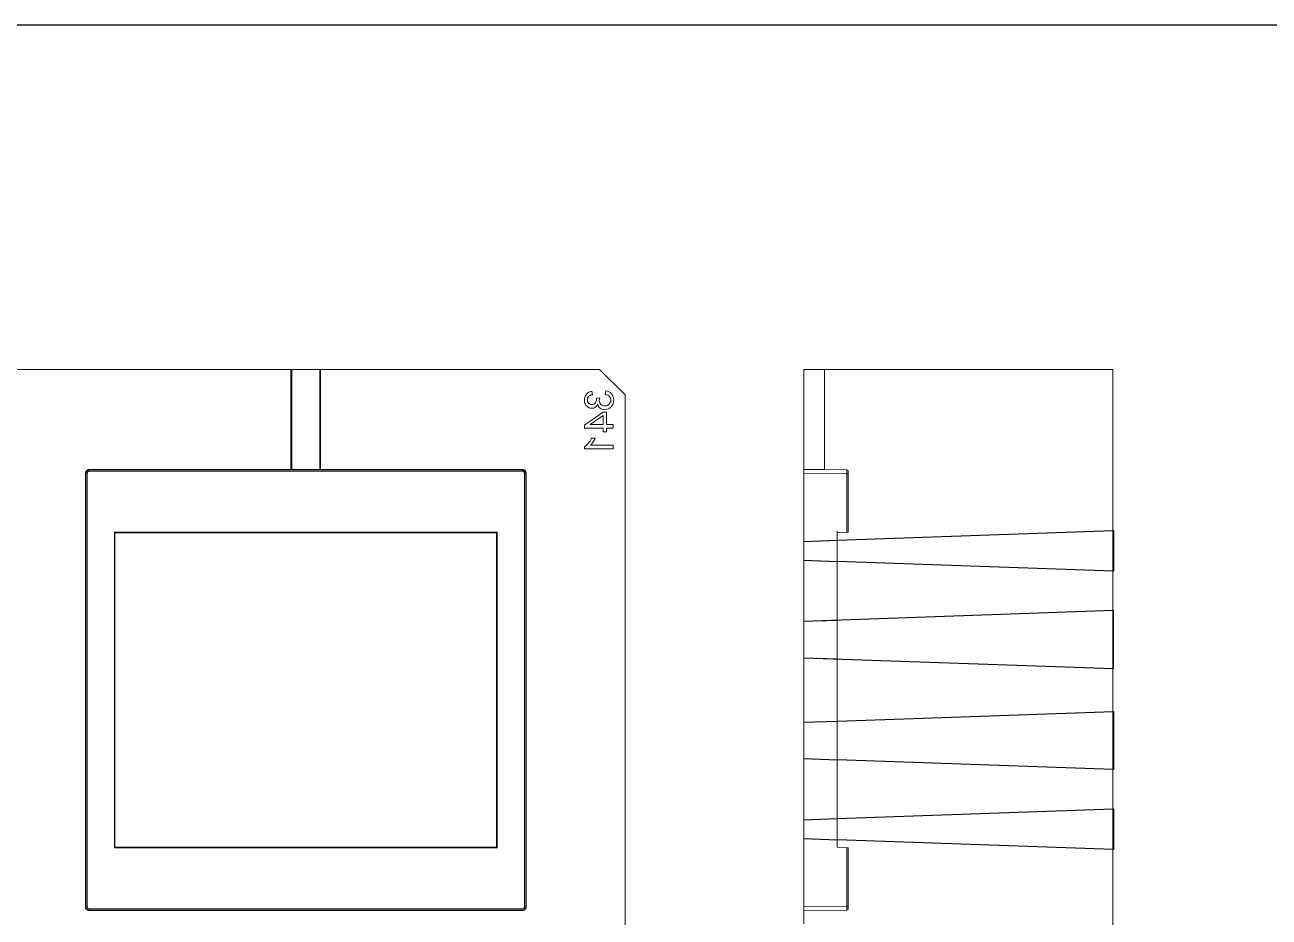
# Model space of a CAD drawing. Header units: millimetres. Extents: x -1114 to 3105, y -1284 to 1790.
# Drawn here: x 723.4 to 967, y -632.5 to -457.9 of the extents above; entities that cross this region are included whole.
import ezdxf

# ---------------------------------------------------------------- set-up
doc = ezdxf.new("R2010")
doc.units = ezdxf.units.MM
doc.layers.add('core', color=7, linetype='Continuous', lineweight=20)

msp = doc.modelspace()

# ---------------------------------------------------------------- linework, layer by layer
at = {"color": 1}
for p, q in [((101.03, -457.878), (1906.519, -457.878)), ((882.442, -558.73), (936.511, -556.842)), ((936.511, -556.842), (936.511, -564.764)), ((875.91, -558.958), (882.442, -558.73)), ((875.91, -562.648), (882.442, -562.876)), ((936.511, -564.764), (882.442, -562.876)), ((936.511, -572.509), (875.91, -574.625)), ((878.412, -574.538), (882.442, -574.397)), ((936.511, -583.844), (936.511, -572.509)), ((875.91, -581.728), (936.511, -583.844)), ((878.412, -581.815), (882.442, -581.956)), ((875.91, -594.373), (882.442, -594.145)), ((882.442, -594.13), (936.511, -592.242)), ((936.511, -592.242), (936.511, -603.591)), ((875.91, -601.475), (882.442, -601.703)), ((936.511, -603.591), (882.442, -601.703)), ((882.442, -613.224), (936.511, -611.336)), ((936.511, -611.336), (936.511, -619.259)), ((875.91, -613.453), (882.442, -613.224)), ((875.91, -617.143), (882.442, -617.371)), ((936.511, -619.259), (882.442, -617.371))]:
    msp.add_line(p, q, dxfattribs=at)
at = {"layer": 'core', "color": 155, "linetype": 'Continuous', "lineweight": 9}
for p, q in [((775.494, -525.3), (605.898, -525.3)), ((775.494, -544.893), (775.494, -525.3)), ((775.494, -525.3), (775.634, -525.3)), ((775.634, -525.3), (781.161, -525.3)), ((775.634, -544.928), (775.634, -525.3)), ((781.161, -525.3), (781.302, -525.3)), ((781.161, -544.928), (781.161, -525.3)), ((781.302, -544.893), (781.302, -525.3)), ((835.898, -525.3), (781.302, -525.3)), ((840.898, -530.3), (835.898, -525.3)), ((875.91, -544.893), (875.91, -525.3)), ((875.91, -525.3), (879.93, -525.3)), ((936.41, -525.3), (879.93, -525.3)), ((879.93, -525.3), (879.93, -544.928)), ((936.41, -760.3), (936.41, -525.3)), ((834.395, -529.57), (834.519, -530.261)), ((835.318, -530.942), (835.926, -530.865)), ((837.013, -530.192), (837.105, -529.5)), ((840.898, -694.557), (840.898, -530.3)), ((832.958, -536.219), (836.609, -533.647)), ((836.609, -534.328), (834.07, -536.092)), ((836.609, -533.647), (837.243, -533.647)), ((836.609, -536.092), (836.609, -534.328)), ((837.243, -533.647), (837.243, -536.092)), ((832.958, -536.784), (832.958, -536.219)), ((836.609, -536.784), (832.958, -536.784)), ((834.07, -536.092), (836.609, -536.092)), ((836.609, -537.545), (836.609, -536.784)), ((837.243, -537.545), (836.609, -537.545)), ((837.243, -536.092), (838.593, -536.092)), ((837.243, -536.784), (837.243, -537.545)), ((838.593, -536.784), (837.243, -536.784)), ((838.593, -536.092), (838.593, -536.784)), ((832.935, -540.859), (832.935, -540.412)), ((834.185, -540.167), (838.593, -540.167)), ((834.349, -538.783), (835.018, -538.783)), ((838.593, -540.167), (838.593, -540.859)), ((838.593, -540.859), (832.935, -540.859)), ((775.494, -544.893), (735.994, -544.893)), ((736.068, -544.966), (735.994, -544.893)), ((736.068, -544.966), (820.728, -544.966)), ((820.728, -545.218), (736.068, -545.218)), ((775.634, -544.928), (775.494, -544.893)), ((781.161, -544.928), (775.634, -544.928)), ((781.161, -544.928), (781.302, -544.893)), ((781.302, -544.893), (820.801, -544.893)), ((820.801, -544.893), (820.728, -544.966)), ((879.93, -544.928), (875.91, -544.893)), ((884.304, -544.966), (879.93, -544.928)), ((884.553, -557.162), (884.553, -545.218)), ((735.241, -545.647), (735.241, -630.454)), ((735.241, -545.647), (735.314, -545.72)), ((735.314, -630.381), (735.314, -545.72)), ((735.565, -545.72), (735.565, -630.381)), ((821.23, -630.381), (821.23, -545.72)), ((821.482, -545.72), (821.555, -545.647)), ((821.482, -545.72), (821.482, -630.381)), ((821.555, -545.647), (821.555, -630.454)), ((875.91, -545.647), (875.91, -630.454)), ((875.91, -545.647), (884.304, -545.72)), ((884.304, -557.176), (884.304, -545.72)), ((740.927, -557.162), (741.038, -557.273)), ((740.927, -557.162), (740.927, -618.938)), ((740.927, -557.162), (815.868, -557.162)), ((815.758, -557.273), (741.038, -557.273)), ((741.038, -557.273), (741.038, -618.828)), ((815.868, -557.162), (815.758, -557.273)), ((815.758, -618.828), (815.758, -557.273)), ((815.868, -557.162), (815.868, -618.938)), ((882.442, -558.822), (882.442, -556.98)), ((882.442, -557.273), (884.553, -557.162)), ((882.442, -557.273), (882.442, -618.828)), ((740.927, -618.938), (741.038, -618.828)), ((815.868, -618.938), (740.927, -618.938)), ((741.038, -618.828), (815.758, -618.828)), ((815.868, -618.938), (815.758, -618.828)), ((884.553, -618.938), (882.442, -618.828)), ((884.304, -630.381), (884.304, -618.925)), ((884.553, -630.883), (884.553, -618.938)), ((735.314, -630.381), (735.241, -630.454)), ((736.068, -630.883), (820.728, -630.883)), ((821.555, -630.454), (821.482, -630.381)), ((884.304, -630.381), (875.91, -630.454)), ((735.994, -631.207), (736.068, -631.134)), ((820.801, -631.207), (735.994, -631.207)), ((820.728, -631.134), (736.068, -631.134)), ((820.728, -631.134), (820.801, -631.207)), ((875.91, -631.207), (884.304, -631.134)), ((875.91, -633.8), (875.91, -631.207))]:
    msp.add_line(p, q, dxfattribs=at)
at = {"layer": 'core', "color": 155, "linetype": 'Continuous', "lineweight": 9, "extrusion": (0, 0, -1)}
for centre, start, end in [((-736.068, -545.72), 359.99889, 90.00659), ((-820.728, -545.72), 89.99954, 180.00744), ((-736.068, -630.381), 269.99889, 0.00658), ((-820.728, -630.381), 179.99954, 270.00743)]:
    msp.add_arc(centre, 0.502, start, end, dxfattribs=at)
at = {"layer": 'core', "color": 155, "linetype": 'Continuous', "lineweight": 9}
for centre, start, end in [((884.302, -545.218), 0, 89.5), ((884.302, -630.883), 270.50006, 0)]:
    msp.add_arc(centre, 0.251, start, end, dxfattribs=at)
for points, degree, knots in [([(835.541, -532.138), (835.423, -532.393), (835.263, -532.586), (834.865, -532.849), (834.643, -532.914), (834.143, -532.914), (833.9, -532.847), (833.445, -532.571), (833.263, -532.374), (833.001, -531.856), (832.935, -531.573), (832.935, -530.819), (833.062, -530.446), (833.572, -529.846), (833.933, -529.655), (834.395, -529.57)], 3, [0, 0, 0, 0, 0.1217715, 0.1217715, 0.2433296, 0.2433296, 0.3713613, 0.3713613, 0.4997522, 0.4997522, 0.6284217, 0.6284217, 0.8142108, 0.8142108, 1, 1, 1, 1]), ([(834.519, -530.261), (834.18, -530.313), (833.927, -530.429), (833.588, -530.788), (833.504, -531.011), (833.504, -531.551), (833.587, -531.773), (833.921, -532.116), (834.13, -532.203), (834.704, -532.203), (834.943, -532.086), (835.249, -531.613), (835.326, -531.348), (835.326, -531.025), (835.324, -530.988), (835.318, -530.942)], 3, [0, 0, 0, 0, 0.1488014, 0.1488014, 0.2988367, 0.2988367, 0.4496743, 0.4496743, 0.6005119, 0.6005119, 0.7907729, 0.7907729, 0.981319, 0.981319, 1, 1, 1, 1]), ([(838.251, -530.06), (838.545, -530.387), (838.692, -530.798), (838.692, -531.84), (838.521, -532.293), (837.837, -533.012), (837.421, -533.19), (836.565, -533.19), (836.262, -533.098), (835.778, -532.729), (835.618, -532.471), (835.541, -532.138)], 3, [0, 0, 0, 0, 0.2064876, 0.2064876, 0.4352494, 0.4352494, 0.6635529, 0.6635529, 0.8317764, 0.8317764, 1, 1, 1, 1]), ([(835.926, -530.865), (835.874, -531.06), (835.848, -531.223), (835.848, -531.674), (835.952, -531.938), (836.364, -532.353), (836.627, -532.457), (837.277, -532.457), (837.556, -532.344), (838.007, -531.896), (838.12, -531.621), (838.12, -531.021), (838.033, -530.79), (837.687, -530.407), (837.405, -530.271), (837.013, -530.192)], 3, [0, 0, 0, 0, 0.0649154, 0.0649154, 0.2232806, 0.2232806, 0.3816458, 0.3816458, 0.5479292, 0.5479292, 0.7152819, 0.7152819, 0.8573458, 0.8573458, 1, 1, 1, 1]), ([(832.935, -540.412), (833.179, -540.292), (833.431, -540.087), (833.947, -539.508), (834.168, -539.169), (834.349, -538.783)], 3, [0, 0, 0, 0, 0.4999275, 0.4999275, 1, 1, 1, 1]), ([(835.018, -538.783), (834.939, -538.998), (834.819, -539.239), (834.502, -539.782), (834.343, -540), (834.185, -540.167)], 3, [0, 0, 0, 0, 0.5005809, 0.5005809, 1, 1, 1, 1]), ([(736.068, -544.966), (735.949, -544.983), (735.713, -545.015), (735.467, -545.235), (735.336, -545.482), (735.321, -545.641), (735.314, -545.72)], 3, [0, 0, 0, 0, 0.2988166, 0.5976475, 0.7988246, 1, 1, 1, 1]), ([(820.728, -544.966), (820.846, -544.983), (821.083, -545.015), (821.328, -545.235), (821.46, -545.482), (821.474, -545.641), (821.482, -545.72)], 3, [0, 0, 0, 0, 0.298791, 0.5975906, 0.7987947, 1, 1, 1, 1]), ([(821.555, -545.647), (821.539, -545.528), (821.506, -545.292), (821.285, -545.046), (821.039, -544.915), (820.88, -544.9), (820.801, -544.893)], 3, [0, 0, 0, 0, 0.2992287, 0.5984457, 0.7992188, 1, 1, 1, 1]), ([(875.91, -545.647), (875.91, -545.498), (875.91, -545.22), (875.91, -545.008), (875.91, -544.951), (875.91, -544.888), (875.91, -544.895)], 2, [0, 0, 0, 0.25, 0.5, 0.75, 0.75, 1, 1, 1]), ([(884.304, -544.966), (884.304, -544.983), (884.305, -545.015), (884.305, -545.235), (884.305, -545.482), (884.304, -545.641), (884.304, -545.72)], 3, [0, 0, 0, 0, 0.2988166, 0.5976475, 0.7988246, 1, 1, 1, 1]), ([(735.314, -630.381), (735.33, -630.499), (735.363, -630.735), (735.583, -630.981), (735.83, -631.112), (735.988, -631.127), (736.068, -631.134)], 3, [0, 0, 0, 0, 0.2988166, 0.5976475, 0.7988247, 1, 1, 1, 1]), ([(821.482, -630.381), (821.465, -630.499), (821.433, -630.735), (821.213, -630.981), (820.966, -631.112), (820.807, -631.127), (820.728, -631.134)], 3, [0, 0, 0, 0, 0.298791, 0.5975906, 0.7987947, 1, 1, 1, 1]), ([(820.801, -631.207), (820.92, -631.191), (821.157, -631.159), (821.402, -630.938), (821.533, -630.691), (821.548, -630.533), (821.555, -630.454)], 3, [0, 0, 0, 0, 0.2992287, 0.5984457, 0.7992188, 1, 1, 1, 1]), ([(875.91, -631.205), (875.91, -631.213), (875.91, -631.15), (875.91, -631.093), (875.91, -630.881), (875.91, -630.603), (875.91, -630.454)], 2, [0, 0, 0, 0.25, 0.25, 0.5, 0.75, 1, 1, 1]), ([(884.304, -630.381), (884.304, -630.499), (884.305, -630.735), (884.305, -630.981), (884.305, -631.112), (884.304, -631.127), (884.304, -631.134)], 3, [0, 0, 0, 0, 0.2988166, 0.5976475, 0.7988247, 1, 1, 1, 1])]:
    msp.add_open_spline(points, degree=degree, knots=knots, dxfattribs=at)
for points, degree in [([(837.105, -529.5), (837.574, -529.546), (837.956, -529.734), (838.251, -530.06)], 3), ([(735.241, -545.647), (735.24, -545.498), (735.355, -545.22), (735.567, -545.008), (735.845, -544.893), (735.994, -544.893)], 2), ([(736.068, -544.965), (736.068, -544.969), (736.068, -545.087), (736.068, -545.218)], 3), ([(820.728, -545.218), (820.728, -545.087), (820.728, -544.969), (820.728, -544.965)], 3), ([(735.565, -545.72), (735.434, -545.72), (735.317, -545.72), (735.312, -545.72)], 3), ([(821.483, -545.72), (821.479, -545.72), (821.361, -545.72), (821.23, -545.72)], 3), ([(884.555, -545.72), (884.55, -545.72), (884.435, -545.72), (884.304, -545.72)], 3), ([(735.994, -631.207), (735.846, -631.208), (735.568, -631.093), (735.356, -630.881), (735.24, -630.603), (735.241, -630.454)], 2), ([(735.312, -630.381), (735.317, -630.381), (735.434, -630.381), (735.565, -630.381)], 3), ([(736.068, -630.883), (736.068, -631.014), (736.068, -631.131), (736.068, -631.136)], 3), ([(820.728, -631.136), (820.728, -631.131), (820.728, -631.014), (820.728, -630.883)], 3), ([(821.23, -630.381), (821.361, -630.381), (821.479, -630.381), (821.483, -630.381)], 3), ([(884.304, -630.381), (884.435, -630.381), (884.558, -630.38), (884.551, -630.381)], 3)]:
    msp.add_open_spline(points, degree=degree, dxfattribs=at)

doc.saveas('drawing.dxf')
